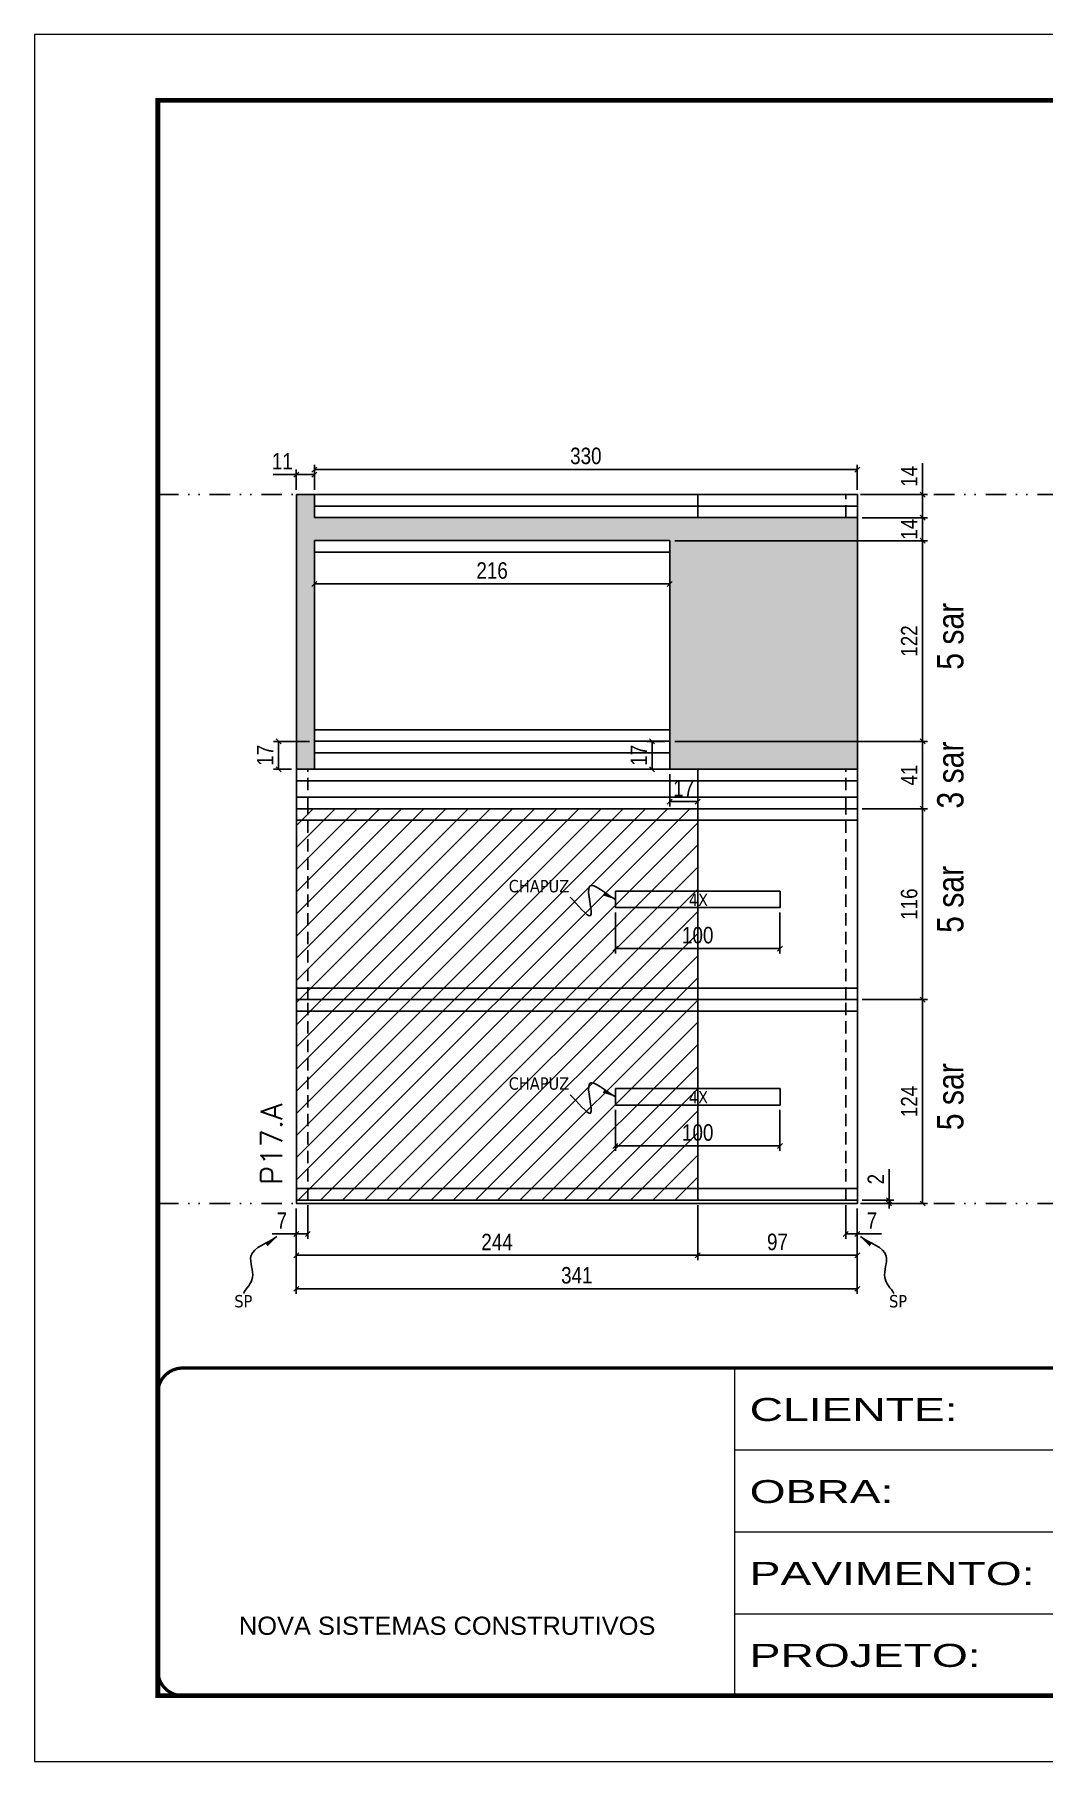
# Model space of a CAD drawing. Extents: x 14400 to 27878, y -21631 to 6985.
# Drawn here: x 16012 to 16625, y 192 to 1242 of the extents above; entities that cross this region are included whole.
import ezdxf

# ---------------------------------------------------------------- set-up
doc = ezdxf.new("R2010")
doc.units = 0
for name, pattern in [('CONTINUO', [0]), ('DASHED', [0.75, 0.5, -0.25]), ('DIVIDE2', [0.625, 0.25, -0.125, 0, -0.125, 0, -0.125]), ('HIDDEN', [0.375, 0.25, -0.125])]:
    doc.linetypes.add(name, pattern=pattern)
for name, color, linetype in [('COTA', 241, 'Continuous'), ('NOMENCLATURA', 7, 'Continuous'), ('Nível', 160, 'Continuous'), ('Painéis', 200, 'Continuous'), ('SARR_2.2x10', 60, 'Continuous'), ('SARR_2.2x7', 40, 'Continuous'), ('Sarrafo de Pressão', 42, 'HIDDEN'), ('texto', 7, 'Continuous')]:
    doc.layers.add(name, color=color, linetype=linetype)
for name, color, linetype, lineweight in [('Folhas', 255, 'Continuous', 9), ('Hachura', 251, 'Continuous', 9), ('SARRAFO DE PRESSAO', 251, 'DASHED', 9), ('Texto Seção', 7, 'Continuous', 15)]:
    doc.layers.add(name, color=color, linetype=linetype, lineweight=lineweight)
doc.styles.add('ARIAL', font='arial.ttf')
doc.styles.add('ARIAL_NARROW', font='ARIALN.TTF', dxfattribs={"height": 0.2})
doc.styles.add('COTA TECNICA', font='techl___.ttf', dxfattribs={"height": 10})
doc.styles.add('COTA TECNICA-50', font='techl___.ttf', dxfattribs={"height": 10})
doc.styles.add('REGUA-120', font='ROMANS.shx', dxfattribs={"height": 15})
doc.styles.get("Standard").update_dxf_attribs({"font": 'arial.ttf'})
doc.styles.add('Tecnologia', font='')
doc.styles.get('Tecnologia').set_extended_font_data('Forgotten Futurist')
doc.dimstyles.new('COTA PAINEL-50', dxfattribs={"dimtxt": 10, "dimasz": 3, "dimexe": 3, "dimexo": 3, "dimgap": 3, "dimtad": 1, "dimdec": 1, "dimzin": 12, "dimdsep": 46, "dimtxsty": 'COTA TECNICA-50', "dimblk1": 'OBLIQUE', "dimblk2": 'OBLIQUE', "dimsah": 1, "dimcen": 0.9, "dimclrd": 4, "dimclre": 4, "dimclrt": 240, "dimadec": 1, "dimazin": 3, "dimtfac": 1, "dimtdec": 1, "dimtmove": 0, "dimatfit": 3, "dimfxl": 1, "dimtolj": 1, "dimtzin": 12, "dimarcsym": 0})
doc.dimstyles.new('PAINEL', dxfattribs={"dimtxt": 10, "dimasz": 3, "dimexe": 3, "dimexo": 3, "dimgap": 3, "dimtad": 1, "dimdec": 1, "dimzin": 12, "dimdsep": 46, "dimtxsty": 'COTA TECNICA', "dimblk1": 'OBLIQUE', "dimblk2": 'OBLIQUE', "dimsah": 1, "dimcen": 0.9, "dimclrd": 4, "dimclre": 4, "dimclrt": 240, "dimadec": 1, "dimazin": 3, "dimtfac": 1, "dimtdec": 1, "dimtmove": 0, "dimatfit": 3, "dimfxl": 1, "dimtolj": 1, "dimtzin": 12, "dimarcsym": 0})
doc.dimstyles.get("Standard").update_dxf_attribs({"dimtxt": 0.18, "dimasz": 0.18, "dimexe": 0.18, "dimexo": 0.0625, "dimgap": 0.09, "dimtad": 0, "dimtih": 1, "dimtoh": 1, "dimdec": 4, "dimzin": 0, "dimdsep": 46, "dimtxsty": 'Standard', "dimcen": 0.09, "dimadec": 0, "dimazin": 0, "dimtfac": 1, "dimtdec": 4, "dimtofl": 0, "dimtmove": 0, "dimatfit": 3, "dimfxl": 1, "dimtolj": 1, "dimtzin": 0, "dimarcsym": 0})

# ---------------------------------------------------------------- blocks, each defined once
blk = doc.blocks.new('9999999999')
at = {"color": 30, "linetype": 'CONTINUO'}
for p, q in [((98564.6, 34230.2), (98564.6, 34429.4)), ((98564.6, 34379.6), (99584, 34379.6)), ((98564.6, 34329.8), (99488, 34329.8)), ((98564.6, 34280), (99488, 34280))]:
    blk.add_line(p, q, dxfattribs=at)
at = {"color": 30, "linetype": 'CONTINUO', "const_width": 2}
blk.add_lwpolyline([(99584, 34230.2), (99584, 34414.4, 0.414214), (99569, 34429.4), (98229, 34429.4, 0.414214), (98214, 34414.4), (98214, 34245.2, 0.414214), (98229, 34230.2), (99584, 34230.2)], format="xyb", dxfattribs=at)
at = {"layer": 'Folhas'}
blk.add_lwpolyline([(98139, 34190.2), (99624, 34190.2), (99624, 35240.2), (98139, 35240.2)], close=True, dxfattribs=at)
at = {"layer": 'Folhas', "color": 30, "const_width": 3}
blk.add_lwpolyline([(98214, 34230.2), (99584, 34230.2), (99584, 35200.2), (98214, 35200.2)], close=True, dxfattribs=at)
at = {"color": 7, "linetype": 'Continuous', "ltscale": 5, "style": 'ARIAL'}
blk.add_text('NOVA SISTEMAS CONSTRUTIVOS', height=11.059, dxfattribs=at).set_placement((98263.2, 34267.2))
at = {"layer": 'Folhas', "color": 7, "style": 'Tecnologia', "width": 1.5}
for s, p in [('CLIENTE:', (98573.7, 34397.2)), ('OBRA:', (98573.7, 34347.3)), ('PAVIMENTO:', (98573.7, 34297.5)), ('PROJETO:', (98573.7, 34247.7))]:
    blk.add_text(s, height=14, dxfattribs=at).set_placement(p)
blk = doc.blocks.new('_Oblique')
at = {"color": 0, "linetype": 'ByBlock', "lineweight": -2}
blk.add_line((-0.5, -0.5), (0.5, 0.5), dxfattribs=at)
blk = doc.blocks.new('*D939')
at = {"layer": 'COTA', "color": 4, "lineweight": -2, "transparency": 16777216}
for p, q in [((16171.1, 528.1), (16171.1, 509.6)), ((16178.1, 530.1), (16178.1, 509.6)), ((16171.1, 512.6), (16156.4, 512.6)), ((16178.1, 512.6), (16171.1, 512.6))]:
    blk.add_line(p, q, dxfattribs=at)
at = {"layer": 'Defpoints', "color": 0, "transparency": 16777216}
for p in [(16171.1, 531.1), (16178.1, 533.1), (16171.1, 512.6)]:
    blk.add_point(p, dxfattribs=at)
at = {"layer": 'COTA', "color": 4, "lineweight": -2, "transparency": 16777216, "xscale": 3, "yscale": 3, "zscale": 3, "rotation": 180}
blk.add_blockref('_Oblique', (16171.1, 512.6), dxfattribs=at)
at = {"layer": 'COTA', "color": 4, "lineweight": -2, "transparency": 16777216, "xscale": 3, "yscale": 3, "zscale": 3}
blk.add_blockref('_Oblique', (16178.1, 512.6), dxfattribs=at)
at = {"layer": 'COTA', "color": 240, "transparency": 16777216, "insert": (16162.3, 520.7), "char_height": 10, "attachment_point": 5, "style": 'COTA TECNICA-50'}
blk.add_mtext('\\A1;7', dxfattribs=at)
blk = doc.blocks.new('*D940')
at = {"layer": 'COTA', "color": 4, "lineweight": -2, "transparency": 16777216}
for p, q in [((16505.1, 530.1), (16505.1, 509.6)), ((16512.1, 528.1), (16512.1, 509.6)), ((16505.1, 512.6), (16512.1, 512.6)), ((16512.1, 512.6), (16526.9, 512.6))]:
    blk.add_line(p, q, dxfattribs=at)
at = {"layer": 'Defpoints', "color": 0, "transparency": 16777216}
for p in [(16505.1, 533.1), (16512.1, 531.1), (16512.1, 512.6)]:
    blk.add_point(p, dxfattribs=at)
at = {"layer": 'COTA', "color": 4, "lineweight": -2, "transparency": 16777216, "xscale": 3, "yscale": 3, "zscale": 3, "rotation": 180}
blk.add_blockref('_Oblique', (16505.1, 512.6), dxfattribs=at)
at = {"layer": 'COTA', "color": 4, "lineweight": -2, "transparency": 16777216, "xscale": 3, "yscale": 3, "zscale": 3}
blk.add_blockref('_Oblique', (16512.1, 512.6), dxfattribs=at)
at = {"layer": 'COTA', "color": 240, "transparency": 16777216, "insert": (16521, 520.7), "char_height": 10, "attachment_point": 5, "style": 'COTA TECNICA-50'}
blk.add_mtext('\\A1;7', dxfattribs=at)
blk = doc.blocks.new('*D918')
at = {"layer": 'COTA', "color": 4, "lineweight": -2, "transparency": 16777216}
for p, q in [((16531.4, 533.1), (16531.4, 551.9)), ((16515.1, 533.1), (16534.4, 533.1)), ((16515.1, 531.1), (16534.4, 531.1)), ((16531.4, 531.1), (16531.4, 533.1)), ((16531.4, 531.1), (16531.4, 528.1))]:
    blk.add_line(p, q, dxfattribs=at)
at = {"layer": 'Defpoints', "color": 0, "transparency": 16777216}
for p in [(16512.1, 533.1), (16512.1, 531.1), (16531.4, 531.1)]:
    blk.add_point(p, dxfattribs=at)
at = {"layer": 'COTA', "color": 4, "lineweight": -2, "transparency": 16777216, "xscale": 3, "yscale": 3, "zscale": 3}
for p, rotation in [((16531.4, 533.1), 270), ((16531.4, 531.1), 90)]:
    blk.add_blockref('_Oblique', p, dxfattribs=dict(at, rotation=rotation))
at = {"layer": 'COTA', "color": 240, "transparency": 16777216, "insert": (16523.4, 545.9), "char_height": 10, "attachment_point": 5, "rotation": 90, "style": 'COTA TECNICA-50'}
blk.add_mtext('\\A1;2', dxfattribs=at)
blk = doc.blocks.new('*D946')
at = {"layer": 'COTA', "color": 4, "lineweight": -2, "transparency": 16777216}
for p, q in [((16171.1, 528.1), (16171.1, 496.6)), ((16415.1, 530.1), (16415.1, 496.6)), ((16171.1, 499.6), (16415.1, 499.6))]:
    blk.add_line(p, q, dxfattribs=at)
at = {"layer": 'Defpoints', "color": 0, "transparency": 16777216}
for p in [(16171.1, 531.1), (16415.1, 533.1), (16415.1, 499.6)]:
    blk.add_point(p, dxfattribs=at)
at = {"layer": 'COTA', "color": 4, "lineweight": -2, "transparency": 16777216, "xscale": 3, "yscale": 3, "zscale": 3, "rotation": 180}
blk.add_blockref('_Oblique', (16171.1, 499.6), dxfattribs=at)
at = {"layer": 'COTA', "color": 4, "lineweight": -2, "transparency": 16777216, "xscale": 3, "yscale": 3, "zscale": 3}
blk.add_blockref('_Oblique', (16415.1, 499.6), dxfattribs=at)
at = {"layer": 'COTA', "color": 240, "transparency": 16777216, "insert": (16293.1, 507.7), "char_height": 10, "attachment_point": 5, "style": 'COTA TECNICA-50'}
blk.add_mtext('\\A1;244', dxfattribs=at)
blk = doc.blocks.new('*D947')
at = {"layer": 'COTA', "color": 4, "lineweight": -2, "transparency": 16777216}
for p, q in [((16415.1, 530.1), (16415.1, 496.6)), ((16512.1, 528.1), (16512.1, 496.6)), ((16415.1, 499.6), (16512.1, 499.6))]:
    blk.add_line(p, q, dxfattribs=at)
at = {"layer": 'Defpoints', "color": 0, "transparency": 16777216}
for p in [(16415.1, 533.1), (16512.1, 531.1), (16512.1, 499.6)]:
    blk.add_point(p, dxfattribs=at)
at = {"layer": 'COTA', "color": 4, "lineweight": -2, "transparency": 16777216, "xscale": 3, "yscale": 3, "zscale": 3, "rotation": 180}
blk.add_blockref('_Oblique', (16415.1, 499.6), dxfattribs=at)
at = {"layer": 'COTA', "color": 4, "lineweight": -2, "transparency": 16777216, "xscale": 3, "yscale": 3, "zscale": 3}
blk.add_blockref('_Oblique', (16512.1, 499.6), dxfattribs=at)
at = {"layer": 'COTA', "color": 240, "transparency": 16777216, "insert": (16463.6, 507.7), "char_height": 10, "attachment_point": 5, "style": 'COTA TECNICA-50'}
blk.add_mtext('\\A1;97', dxfattribs=at)
blk = doc.blocks.new('*D948')
at = {"layer": 'COTA', "color": 4, "linetype": 'ByBlock', "lineweight": -2, "transparency": 16777216}
for p, q in [((16365.1, 588), (16365.1, 563.1)), ((16465.1, 588), (16465.1, 563.1)), ((16465.1, 566.1), (16365.1, 566.1))]:
    blk.add_line(p, q, dxfattribs=at)
at = {"layer": 'Defpoints', "color": 0, "linetype": 'ByBlock', "transparency": 16777216}
for p in [(16365.1, 591), (16465.1, 591), (16365.1, 566.1)]:
    blk.add_point(p, dxfattribs=at)
at = {"layer": 'COTA', "color": 4, "linetype": 'ByBlock', "lineweight": -2, "transparency": 16777216, "xscale": 3, "yscale": 3, "zscale": 3, "rotation": 180}
blk.add_blockref('_Oblique', (16365.1, 566.1), dxfattribs=at)
at = {"layer": 'COTA', "color": 4, "linetype": 'ByBlock', "lineweight": -2, "transparency": 16777216, "xscale": 3, "yscale": 3, "zscale": 3}
blk.add_blockref('_Oblique', (16465.1, 566.1), dxfattribs=at)
at = {"layer": 'COTA', "color": 240, "linetype": 'ByBlock', "transparency": 16777216, "insert": (16415.1, 574.2), "char_height": 10, "attachment_point": 5, "style": 'COTA TECNICA'}
blk.add_mtext('\\A1;100', dxfattribs=at)
blk = doc.blocks.new('*D953')
at = {"layer": 'COTA', "color": 4, "lineweight": -2, "transparency": 16777216}
for p, q in [((16515.1, 655.1), (16554.8, 655.1)), ((16551.8, 531.1), (16551.8, 655.1)), ((16515.1, 531.1), (16554.8, 531.1))]:
    blk.add_line(p, q, dxfattribs=at)
at = {"layer": 'Defpoints', "color": 0, "transparency": 16777216}
for p in [(16512.1, 655.1), (16551.8, 655.1), (16512.1, 531.1)]:
    blk.add_point(p, dxfattribs=at)
at = {"layer": 'COTA', "color": 4, "lineweight": -2, "transparency": 16777216, "xscale": 3, "yscale": 3, "zscale": 3}
for p, rotation in [((16551.8, 655.1), 90), ((16551.8, 531.1), 270)]:
    blk.add_blockref('_Oblique', p, dxfattribs=dict(at, rotation=rotation))
at = {"layer": 'COTA', "color": 240, "transparency": 16777216, "insert": (16543.7, 593.1), "char_height": 10, "attachment_point": 5, "rotation": 90, "style": 'COTA TECNICA'}
blk.add_mtext('\\A1;124', dxfattribs=at)
blk = doc.blocks.new('*D1541')
at = {"layer": 'COTA', "color": 4, "lineweight": -2, "transparency": 16777216}
for p, q in [((16171.1, 528.1), (16171.1, 476.2)), ((16512.1, 528.1), (16512.1, 476.2)), ((16171.1, 479.2), (16512.1, 479.2))]:
    blk.add_line(p, q, dxfattribs=at)
at = {"layer": 'Defpoints', "color": 0, "transparency": 16777216}
for p in [(16171.1, 531.1), (16512.1, 531.1), (16512.1, 479.2)]:
    blk.add_point(p, dxfattribs=at)
at = {"layer": 'COTA', "color": 4, "lineweight": -2, "transparency": 16777216, "xscale": 3, "yscale": 3, "zscale": 3, "rotation": 180}
blk.add_blockref('_Oblique', (16171.1, 479.2), dxfattribs=at)
at = {"layer": 'COTA', "color": 4, "lineweight": -2, "transparency": 16777216, "xscale": 3, "yscale": 3, "zscale": 3}
blk.add_blockref('_Oblique', (16512.1, 479.2), dxfattribs=at)
at = {"layer": 'COTA', "color": 240, "transparency": 16777216, "insert": (16341.6, 487.4), "char_height": 10, "attachment_point": 5, "style": 'COTA TECNICA'}
blk.add_mtext('\\A1;341', dxfattribs=at)
blk = doc.blocks.new('*D1566')
at = {"layer": 'COTA', "color": 4, "lineweight": -2, "transparency": 16777216}
for p, q in [((16515.1, 771.1), (16554.8, 771.1)), ((16551.8, 655.1), (16551.8, 771.1)), ((16515.1, 655.1), (16554.8, 655.1))]:
    blk.add_line(p, q, dxfattribs=at)
at = {"layer": 'Defpoints', "color": 0, "transparency": 16777216}
for p in [(16512.1, 771.1), (16551.8, 771.1), (16512.1, 655.1)]:
    blk.add_point(p, dxfattribs=at)
at = {"layer": 'COTA', "color": 4, "lineweight": -2, "transparency": 16777216, "xscale": 3, "yscale": 3, "zscale": 3}
for p, rotation in [((16551.8, 771.1), 90), ((16551.8, 655.1), 270)]:
    blk.add_blockref('_Oblique', p, dxfattribs=dict(at, rotation=rotation))
at = {"layer": 'COTA', "color": 240, "transparency": 16777216, "insert": (16543.7, 713.1), "char_height": 10, "attachment_point": 5, "rotation": 90, "style": 'COTA TECNICA'}
blk.add_mtext('\\A1;116', dxfattribs=at)
blk = doc.blocks.new('*D2081')
at = {"layer": 'COTA', "color": 4, "linetype": 'ByBlock', "lineweight": -2, "transparency": 16777216}
for p, q in [((16365.1, 708), (16365.1, 683.1)), ((16465.1, 708), (16465.1, 683.1)), ((16465.1, 686.1), (16365.1, 686.1))]:
    blk.add_line(p, q, dxfattribs=at)
at = {"layer": 'Defpoints', "color": 0, "linetype": 'ByBlock', "transparency": 16777216}
for p in [(16365.1, 711), (16465.1, 711), (16365.1, 686.1)]:
    blk.add_point(p, dxfattribs=at)
at = {"layer": 'COTA', "color": 4, "linetype": 'ByBlock', "lineweight": -2, "transparency": 16777216, "xscale": 3, "yscale": 3, "zscale": 3, "rotation": 180}
blk.add_blockref('_Oblique', (16365.1, 686.1), dxfattribs=at)
at = {"layer": 'COTA', "color": 4, "linetype": 'ByBlock', "lineweight": -2, "transparency": 16777216, "xscale": 3, "yscale": 3, "zscale": 3}
blk.add_blockref('_Oblique', (16465.1, 686.1), dxfattribs=at)
at = {"layer": 'COTA', "color": 240, "linetype": 'ByBlock', "transparency": 16777216, "insert": (16415.1, 694.2), "char_height": 10, "attachment_point": 5, "style": 'COTA TECNICA'}
blk.add_mtext('\\A1;100', dxfattribs=at)
blk = doc.blocks.new('*D3948')
at = {"layer": 'COTA', "color": 4, "lineweight": -2, "transparency": 16777216}
for p, q in [((16401.1, 812.1), (16554.8, 812.1)), ((16551.8, 771.1), (16551.8, 812.1)), ((16515.1, 771.1), (16554.8, 771.1))]:
    blk.add_line(p, q, dxfattribs=at)
at = {"layer": 'Defpoints', "color": 0, "transparency": 16777216}
for p in [(16398.1, 812.1), (16551.8, 812.1), (16512.1, 771.1)]:
    blk.add_point(p, dxfattribs=at)
at = {"layer": 'COTA', "color": 4, "lineweight": -2, "transparency": 16777216, "xscale": 3, "yscale": 3, "zscale": 3}
for p, rotation in [((16551.8, 812.1), 90), ((16551.8, 771.1), 270)]:
    blk.add_blockref('_Oblique', p, dxfattribs=dict(at, rotation=rotation))
at = {"layer": 'COTA', "color": 240, "transparency": 16777216, "insert": (16543.7, 791.6), "char_height": 10, "attachment_point": 5, "rotation": 90, "style": 'COTA TECNICA'}
blk.add_mtext('\\A1;41', dxfattribs=at)
blk = doc.blocks.new('*D3949')
at = {"layer": 'COTA', "color": 4, "lineweight": -2, "transparency": 16777216}
for p, q in [((16401.1, 934.1), (16554.8, 934.1)), ((16551.8, 812.1), (16551.8, 934.1)), ((16401.1, 812.1), (16554.8, 812.1))]:
    blk.add_line(p, q, dxfattribs=at)
at = {"layer": 'Defpoints', "color": 0, "transparency": 16777216}
for p in [(16398.1, 934.1), (16551.8, 934.1), (16398.1, 812.1)]:
    blk.add_point(p, dxfattribs=at)
at = {"layer": 'COTA', "color": 4, "lineweight": -2, "transparency": 16777216, "xscale": 3, "yscale": 3, "zscale": 3}
for p, rotation in [((16551.8, 934.1), 90), ((16551.8, 812.1), 270)]:
    blk.add_blockref('_Oblique', p, dxfattribs=dict(at, rotation=rotation))
at = {"layer": 'COTA', "color": 240, "transparency": 16777216, "insert": (16543.7, 873.1), "char_height": 10, "attachment_point": 5, "rotation": 90, "style": 'COTA TECNICA'}
blk.add_mtext('\\A1;122', dxfattribs=at)
blk = doc.blocks.new('*D3950')
at = {"layer": 'COTA', "color": 4, "lineweight": -2, "transparency": 16777216}
for p, q in [((16515.1, 948.1), (16554.8, 948.1)), ((16551.8, 934.1), (16551.8, 948.1)), ((16401.1, 934.1), (16554.8, 934.1))]:
    blk.add_line(p, q, dxfattribs=at)
at = {"layer": 'Defpoints', "color": 0, "transparency": 16777216}
for p in [(16512.1, 948.1), (16551.8, 948.1), (16398.1, 934.1)]:
    blk.add_point(p, dxfattribs=at)
at = {"layer": 'COTA', "color": 4, "lineweight": -2, "transparency": 16777216, "xscale": 3, "yscale": 3, "zscale": 3}
for p, rotation in [((16551.8, 948.1), 90), ((16551.8, 934.1), 270)]:
    blk.add_blockref('_Oblique', p, dxfattribs=dict(at, rotation=rotation))
at = {"layer": 'COTA', "color": 240, "transparency": 16777216, "insert": (16543.7, 941.1), "char_height": 10, "attachment_point": 5, "rotation": 90, "style": 'COTA TECNICA'}
blk.add_mtext('\\A1;14', dxfattribs=at)
blk = doc.blocks.new('*D3951')
at = {"layer": 'COTA', "color": 4, "lineweight": -2, "transparency": 16777216}
for p, q in [((16551.8, 962.1), (16551.8, 981.3)), ((16515.1, 962.1), (16554.8, 962.1)), ((16551.8, 948.1), (16551.8, 962.1)), ((16515.1, 948.1), (16554.8, 948.1))]:
    blk.add_line(p, q, dxfattribs=at)
at = {"layer": 'Defpoints', "color": 0, "transparency": 16777216}
for p in [(16512.1, 962.1), (16551.8, 962.1), (16512.1, 948.1)]:
    blk.add_point(p, dxfattribs=at)
at = {"layer": 'COTA', "color": 4, "lineweight": -2, "transparency": 16777216, "xscale": 3, "yscale": 3, "zscale": 3}
for p, rotation in [((16551.8, 962.1), 90), ((16551.8, 948.1), 270)]:
    blk.add_blockref('_Oblique', p, dxfattribs=dict(at, rotation=rotation))
at = {"layer": 'COTA', "color": 240, "transparency": 16777216, "insert": (16543.7, 973.2), "char_height": 10, "attachment_point": 5, "rotation": 90, "style": 'COTA TECNICA'}
blk.add_mtext('\\A1;14', dxfattribs=at)
blk = doc.blocks.new('*D3952')
at = {"layer": 'COTA', "color": 4, "lineweight": -2, "transparency": 16777216}
for p, q in [((16171.1, 965.1), (16171.1, 977.3)), ((16182.1, 965.1), (16182.1, 977.3)), ((16171.1, 974.3), (16157.1, 974.3)), ((16182.1, 974.3), (16171.1, 974.3))]:
    blk.add_line(p, q, dxfattribs=at)
at = {"layer": 'Defpoints', "color": 0, "transparency": 16777216}
for p in [(16171.1, 974.3), (16171.1, 962.1), (16182.1, 962.1)]:
    blk.add_point(p, dxfattribs=at)
at = {"layer": 'COTA', "color": 4, "lineweight": -2, "transparency": 16777216, "xscale": 3, "yscale": 3, "zscale": 3, "rotation": 180}
blk.add_blockref('_Oblique', (16171.1, 974.3), dxfattribs=at)
at = {"layer": 'COTA', "color": 4, "lineweight": -2, "transparency": 16777216, "xscale": 3, "yscale": 3, "zscale": 3}
blk.add_blockref('_Oblique', (16182.1, 974.3), dxfattribs=at)
at = {"layer": 'COTA', "color": 240, "transparency": 16777216, "insert": (16162.6, 982.4), "char_height": 10, "attachment_point": 5, "style": 'COTA TECNICA'}
blk.add_mtext('\\A1;11', dxfattribs=at)
blk = doc.blocks.new('*D3953')
at = {"layer": 'COTA', "color": 4, "lineweight": -2, "transparency": 16777216}
for p, q in [((16182.1, 965.1), (16182.1, 980.3)), ((16182.1, 977.3), (16512.1, 977.3)), ((16512.1, 965.1), (16512.1, 980.3))]:
    blk.add_line(p, q, dxfattribs=at)
at = {"layer": 'Defpoints', "color": 0, "transparency": 16777216}
for p in [(16512.1, 977.3), (16182.1, 962.1), (16512.1, 962.1)]:
    blk.add_point(p, dxfattribs=at)
at = {"layer": 'COTA', "color": 4, "lineweight": -2, "transparency": 16777216, "xscale": 3, "yscale": 3, "zscale": 3, "rotation": 180}
blk.add_blockref('_Oblique', (16182.1, 977.3), dxfattribs=at)
at = {"layer": 'COTA', "color": 4, "lineweight": -2, "transparency": 16777216, "xscale": 3, "yscale": 3, "zscale": 3}
blk.add_blockref('_Oblique', (16512.1, 977.3), dxfattribs=at)
at = {"layer": 'COTA', "color": 240, "transparency": 16777216, "insert": (16347.1, 985.6), "char_height": 10, "attachment_point": 5, "style": 'COTA TECNICA'}
blk.add_mtext('\\A1;330', dxfattribs=at)
blk = doc.blocks.new('*D3954')
at = {"layer": 'COTA', "color": 4, "lineweight": -2, "transparency": 16777216}
for p, q in [((16395.1, 812.1), (16384.4, 812.1)), ((16387.4, 812.1), (16387.4, 795.1)), ((16395.1, 795.1), (16384.4, 795.1))]:
    blk.add_line(p, q, dxfattribs=at)
at = {"layer": 'Defpoints', "color": 0, "transparency": 16777216}
for p in [(16398.1, 812.1), (16387.4, 795.1), (16398.1, 795.1)]:
    blk.add_point(p, dxfattribs=at)
at = {"layer": 'COTA', "color": 4, "lineweight": -2, "transparency": 16777216, "xscale": 3, "yscale": 3, "zscale": 3}
for p, rotation in [((16387.4, 812.1), 90), ((16387.4, 795.1), 270)]:
    blk.add_blockref('_Oblique', p, dxfattribs=dict(at, rotation=rotation))
at = {"layer": 'COTA', "color": 240, "transparency": 16777216, "insert": (16379.3, 803.6), "char_height": 10, "attachment_point": 5, "rotation": 90, "style": 'COTA TECNICA'}
blk.add_mtext('\\A1;17', dxfattribs=at)
blk = doc.blocks.new('*D3955')
at = {"layer": 'COTA', "color": 4, "lineweight": -2, "transparency": 16777216}
for p, q in [((16398.1, 792.1), (16398.1, 772.5)), ((16415.1, 792.1), (16415.1, 772.5)), ((16398.1, 775.5), (16415.1, 775.5))]:
    blk.add_line(p, q, dxfattribs=at)
at = {"layer": 'Defpoints', "color": 0, "transparency": 16777216}
for p in [(16398.1, 795.1), (16415.1, 795.1), (16415.1, 775.5)]:
    blk.add_point(p, dxfattribs=at)
at = {"layer": 'COTA', "color": 4, "lineweight": -2, "transparency": 16777216, "xscale": 3, "yscale": 3, "zscale": 3, "rotation": 180}
blk.add_blockref('_Oblique', (16398.1, 775.5), dxfattribs=at)
at = {"layer": 'COTA', "color": 4, "lineweight": -2, "transparency": 16777216, "xscale": 3, "yscale": 3, "zscale": 3}
blk.add_blockref('_Oblique', (16415.1, 775.5), dxfattribs=at)
at = {"layer": 'COTA', "color": 240, "transparency": 16777216, "insert": (16406.6, 783.6), "char_height": 10, "attachment_point": 5, "style": 'COTA TECNICA'}
blk.add_mtext('\\A1;17', dxfattribs=at)
blk = doc.blocks.new('*D3964')
at = {"layer": 'COTA', "color": 4, "lineweight": -2, "transparency": 16777216}
for p, q in [((16179.1, 812.1), (16157.3, 812.1)), ((16160.3, 812.1), (16160.3, 795.1)), ((16168.1, 795.1), (16157.3, 795.1))]:
    blk.add_line(p, q, dxfattribs=at)
at = {"layer": 'Defpoints', "color": 0, "transparency": 16777216}
for p in [(16182.1, 812.1), (16160.3, 795.1), (16171.1, 795.1)]:
    blk.add_point(p, dxfattribs=at)
at = {"layer": 'COTA', "color": 4, "lineweight": -2, "transparency": 16777216, "xscale": 3, "yscale": 3, "zscale": 3}
for p, rotation in [((16160.3, 812.1), 90), ((16160.3, 795.1), 270)]:
    blk.add_blockref('_Oblique', p, dxfattribs=dict(at, rotation=rotation))
at = {"layer": 'COTA', "color": 240, "transparency": 16777216, "insert": (16152.2, 803.6), "char_height": 10, "attachment_point": 5, "rotation": 90, "style": 'COTA TECNICA'}
blk.add_mtext('\\A1;17', dxfattribs=at)
blk = doc.blocks.new('*D3965')
at = {"layer": 'COTA', "color": 4, "lineweight": -2, "transparency": 16777216}
for p, q in [((16182.1, 924.1), (16182.1, 904.8)), ((16398.1, 924.1), (16398.1, 904.8)), ((16398.1, 907.8), (16182.1, 907.8))]:
    blk.add_line(p, q, dxfattribs=at)
at = {"layer": 'Defpoints', "color": 0, "transparency": 16777216}
for p in [(16182.1, 927.1), (16398.1, 927.1), (16182.1, 907.8)]:
    blk.add_point(p, dxfattribs=at)
at = {"layer": 'COTA', "color": 4, "lineweight": -2, "transparency": 16777216, "xscale": 3, "yscale": 3, "zscale": 3, "rotation": 180}
blk.add_blockref('_Oblique', (16182.1, 907.8), dxfattribs=at)
at = {"layer": 'COTA', "color": 4, "lineweight": -2, "transparency": 16777216, "xscale": 3, "yscale": 3, "zscale": 3}
blk.add_blockref('_Oblique', (16398.1, 907.8), dxfattribs=at)
at = {"layer": 'COTA', "color": 240, "transparency": 16777216, "insert": (16290.1, 915.9), "char_height": 10, "attachment_point": 5, "style": 'COTA TECNICA'}
blk.add_mtext('\\A1;216', dxfattribs=at)

msp = doc.modelspace()

# ---------------------------------------------------------------- hatches: boundary and pattern name
at = {"layer": 'COTA'}
h = msp.add_hatch(dxfattribs=at)
h.set_pattern_fill('AR-CONC', color=256, scale=0.03)
h.paths.add_polyline_path([(16512.15, 948.13), (16182.15, 948.13), (16182.15, 962.13), (16171.15, 962.13), (16171.15, 795.13), (16182.15, 795.13), (16182.15, 934.13), (16398.15, 934.13), (16398.15, 795.13), (16512.15, 795.13)])
at = {"layer": 'Hachura', "linetype": 'ByBlock'}
h = msp.add_hatch(dxfattribs=at)
h.set_pattern_fill('ANSI31', color=256, scale=3)
h.paths.add_polyline_path([(16415.15, 771.13), (16171.15, 771.13), (16171.15, 655.13), (16415.15, 655.13)])
h.paths.add_polyline_path([(16415.15, 655.13), (16171.15, 655.13), (16171.15, 533.13), (16415.15, 533.13)])
h.paths.add_polyline_path([(16914.44, 773.13), (16670.44, 773.13), (16670.44, 655.13), (16914.44, 655.13)])
h.paths.add_polyline_path([(16914.44, 655.13), (16670.44, 655.13), (16670.44, 533.13), (16914.44, 533.13)])
h.paths.add_polyline_path([(17177.05, 647.13), (17158.05, 647.13), (17158.05, 533.13), (17177.05, 533.13)])
h.paths.add_polyline_path([(17177.05, 795.13), (17158.05, 795.13), (17158.05, 647.13), (17177.05, 647.13)])
h.paths.add_polyline_path([(17329.96, 647.13), (17310.96, 647.13), (17310.96, 533.13), (17329.96, 533.13)])

# ---------------------------------------------------------------- linework, layer by layer
at = {"layer": 'COTA'}
for p, q in [((16171.15, 795.13), (16171.15, 962.13)), ((16171.15, 962.13), (16182.15, 962.13)), ((16512.15, 795.13), (16512.15, 948.13))]:
    msp.add_line(p, q, dxfattribs=at)
at = {"layer": 'Nível', "color": 4, "linetype": 'DIVIDE2', "ltscale": 50}
for p, q in [((16086.97, 962.13), (17456.97, 962.13)), ((16086.97, 531.13), (17456.97, 531.13))]:
    msp.add_line(p, q, dxfattribs=at)
at = {"layer": 'Painéis'}
for p, q in [((16182.15, 962.13), (16182.15, 948.13)), ((16182.15, 962.13), (16512.15, 962.13)), ((16415.15, 948.13), (16415.15, 962.13)), ((16512.15, 948.13), (16512.15, 962.13)), ((16182.15, 948.13), (16512.15, 948.13)), ((16182.15, 934.13), (16398.15, 934.13)), ((16182.15, 934.13), (16182.15, 795.13)), ((16398.15, 795.13), (16398.15, 934.13)), ((16182.15, 812.13), (16398.15, 812.13)), ((16171.15, 795.13), (16171.15, 533.13)), ((16171.15, 795.13), (16182.15, 795.13)), ((16398.15, 795.13), (16512.15, 795.13)), ((16415.15, 795.13), (16415.15, 533.13)), ((16512.15, 533.13), (16512.15, 795.13)), ((16512.15, 771.13), (16171.15, 771.13)), ((16171.15, 655.13), (16512.15, 655.13))]:
    msp.add_line(p, q, dxfattribs=at)
msp.add_lwpolyline([(16512.15, 531.13), (16171.15, 531.13), (16171.15, 533.13), (16512.15, 533.13)], close=True, dxfattribs=at)
at = {"layer": 'SARR_2.2x10'}
for points in [[(16365.15, 720.98), (16465.15, 720.98), (16465.15, 710.98), (16365.15, 710.98)], [(16365.15, 600.98), (16465.15, 600.98), (16465.15, 590.98), (16365.15, 590.98)]]:
    msp.add_lwpolyline(points, close=True, dxfattribs=at)
at = {"layer": 'SARR_2.2x7'}
for p, q in [((16182.15, 955.13), (16415.15, 955.13)), ((16415.15, 955.13), (16512.15, 955.13)), ((16182.15, 927.13), (16398.15, 927.13)), ((16182.15, 819.13), (16398.15, 819.13)), ((16182.15, 805.13), (16398.15, 805.13)), ((16171.15, 788.13), (16415.15, 788.13)), ((16182.15, 795.13), (16398.15, 795.13)), ((16415.15, 788.13), (16512.15, 788.13)), ((16171.15, 778.13), (16415.15, 778.13)), ((16415.15, 778.13), (16512.15, 778.13)), ((16171.15, 764.13), (16415.15, 764.13)), ((16178.15, 764.13), (16512.15, 764.13)), ((16171.15, 662.13), (16415.15, 662.13)), ((16415.15, 662.13), (16512.15, 662.13)), ((16171.15, 648.13), (16415.15, 648.13)), ((16415.15, 648.13), (16512.15, 648.13)), ((16171.15, 540.13), (16415.15, 540.13)), ((16415.15, 540.13), (16512.15, 540.13))]:
    msp.add_line(p, q, dxfattribs=at)
at = {"layer": 'Sarrafo de Pressão', "ltscale": 30}
for p, q in [((16505.15, 948.13), (16505.15, 962.13)), ((16178.15, 771.13), (16178.15, 795.13)), ((16505.15, 771.13), (16505.15, 795.13)), ((16178.15, 655.13), (16178.15, 771.13)), ((16505.15, 655.13), (16505.15, 771.13)), ((16178.15, 533.13), (16178.15, 655.13)), ((16505.15, 533.13), (16505.15, 655.13))]:
    msp.add_line(p, q, dxfattribs=at)

# ---------------------------------------------------------------- block references
at = {"layer": 'SARRAFO DE PRESSAO', "color": 6, "linetype": 'ByBlock'}
msp.add_blockref('9999999999', (-82127.01, -33998.35), dxfattribs=at)

# ---------------------------------------------------------------- texts
at = {"layer": 'NOMENCLATURA', "style": 'ARIAL_NARROW'}
for s, p in [('5 sar', (16576.66, 855.65)), ('3 sar', (16576.66, 771.23)), ('5 sar', (16576.66, 695.65)), ('5 sar', (16576.66, 575.65))]:
    msp.add_text(s, height=16, rotation=90, dxfattribs=at).set_placement(p)
at = {"layer": 'texto', "color": 0, "char_height": 7.5, "attachment_point": 5}
for s, insert in [('{\\fTahoma|b0|i0|c0|p34;\\C4;CHAPUZ}', (16318.59, 723.99)), ('{\\fTahoma|b0|i0|c0|p34;\\C4;4X}', (16415.54, 715.69)), ('{\\fTahoma|b0|i0|c0|p34;\\C4;CHAPUZ}', (16318.59, 603.99)), ('{\\fTahoma|b0|i0|c0|p34;\\C4;4X}', (16415.54, 595.69)), ('{\\fTahoma|b0|i0|c0|p34;\\C4;SP}', (16138.9, 471.64)), ('{\\fTahoma|b0|i0|c0|p34;\\C4;SP}', (16536.92, 471.64))]:
    msp.add_mtext(s, dxfattribs=dict(at, insert=insert))
at = {"layer": 'Texto Seção', "insert": (16162.53, 542.39), "char_height": 13, "width": 285.3299, "attachment_point": 7, "rotation": 90, "style": 'REGUA-120'}
msp.add_mtext('P17.A', dxfattribs=at)

# ---------------------------------------------------------------- dimensions: what is measured, and where the dimension line sits
at = {"layer": 'COTA'}
for base, p1, p2, dimstyle, picture, middle in [((16171.15, 974.33), (16182.15, 962.13), (16171.15, 962.13), 'PAINEL', '*D3952', (16162.6, 982.39)), ((16512.15, 977.33), (16182.15, 962.13), (16512.15, 962.13), 'PAINEL', '*D3953', (16347.15, 985.55)), ((16182.15, 907.8), (16398.15, 927.13), (16182.15, 927.13), 'PAINEL', '*D3965', (16290.15, 915.91)), ((16415.15, 775.5), (16398.15, 795.13), (16415.15, 795.13), 'PAINEL', '*D3955', (16406.65, 783.57)), ((16415.15, 499.58), (16171.15, 531.13), (16415.15, 533.13), 'COTA PAINEL-50', '*D946', (16293.15, 507.65)), ((16512.15, 479.21), (16171.15, 531.13), (16512.15, 531.13), 'PAINEL', '*D1541', (16341.65, 487.42)), ((16512.15, 499.58), (16415.15, 533.13), (16512.15, 531.13), 'COTA PAINEL-50', '*D947', (16463.65, 507.68)), ((16512.15, 512.62), (16505.15, 533.13), (16512.15, 531.13), 'COTA PAINEL-50', '*D940', (16521.01, 520.7))]:
    dim = msp.add_linear_dim(base=base, p1=p1, p2=p2, dimstyle=dimstyle, dxfattribs=at)
    dim.commit()
    dim.dimension.update_dxf_attribs({"geometry": picture, "text_midpoint": middle})
for base, p1, p2, angle, dimstyle, picture, middle in [((16551.79, 962.13), (16512.15, 948.13), (16512.15, 962.13), 90, 'PAINEL', '*D3951', (16543.71, 973.19)), ((16551.79, 934.13), (16398.15, 812.13), (16398.15, 934.13), 90, 'PAINEL', '*D3949', (16543.73, 873.13)), ((16160.3, 795.13), (16182.15, 812.13), (16171.15, 795.13), 90, 'PAINEL', '*D3964', (16152.23, 803.63)), ((16387.36, 795.13), (16398.15, 812.13), (16398.15, 795.13), 90, 'PAINEL', '*D3954', (16379.29, 803.63)), ((16551.79, 812.13), (16512.15, 771.13), (16398.15, 812.13), 90, 'PAINEL', '*D3948', (16543.71, 791.63)), ((16551.79, 771.13), (16512.15, 655.13), (16512.15, 771.13), 90, 'PAINEL', '*D1566', (16543.68, 713.13)), ((16551.79, 655.13), (16512.15, 531.13), (16512.15, 655.13), 90, 'PAINEL', '*D953', (16543.71, 593.13)), ((16171.15, 512.62), (16178.15, 533.13), (16171.15, 531.13), 180, 'COTA PAINEL-50', '*D939', (16162.28, 520.7))]:
    dim = msp.add_linear_dim(base=base, p1=p1, p2=p2, angle=angle, dimstyle=dimstyle, dxfattribs=at)
    dim.commit()
    dim.dimension.update_dxf_attribs({"geometry": picture, "text_midpoint": middle})
dim = msp.add_linear_dim(base=(16551.79, 948.13), p1=(16398.15, 934.13), p2=(16512.15, 948.13), angle=90, dimstyle='PAINEL', override={"dimtmove": 1}, dxfattribs=at)
dim.commit()
dim.dimension.update_dxf_attribs({"geometry": '*D3950', "text_midpoint": (16551.79, 941.13), "dimtype": 160})
at = {"layer": 'COTA', "linetype": 'ByBlock'}
for base, p1, p2, picture, middle in [((16365.15, 686.05), (16465.15, 710.98), (16365.15, 710.98), '*D2081', (16415.15, 694.15)), ((16365.15, 566.05), (16465.15, 590.98), (16365.15, 590.98), '*D948', (16415.15, 574.15))]:
    dim = msp.add_linear_dim(base=base, p1=p1, p2=p2, dimstyle='PAINEL', dxfattribs=at)
    dim.commit()
    dim.dimension.update_dxf_attribs({"geometry": picture, "text_midpoint": middle})
at = {"layer": 'COTA'}
dim = msp.add_linear_dim(base=(16531.4, 531.13), p1=(16512.15, 533.13), p2=(16512.15, 531.13), angle=90, dimstyle='COTA PAINEL-50', dxfattribs=at)
dim.commit()
dim.dimension.update_dxf_attribs({"geometry": '*D918', "text_midpoint": (16531.4, 545.88), "dimtype": 160})

# ---------------------------------------------------------------- leaders
at = {"layer": 'COTA', "path_type": 1}
for points in [[(16365.15, 715.98), (16349.36, 723.99), (16349.95, 706.12), (16337.51, 717.26)], [(16365.15, 595.98), (16349.36, 603.99), (16349.95, 586.12), (16337.51, 597.26)], [(16159.32, 510.95), (16143.53, 499.12), (16144.46, 486.11), (16138.9, 476.33)], [(16513.97, 510.95), (16529.76, 499.12), (16528.83, 486.11), (16534.39, 476.33)]]:
    msp.add_leader(points, dimstyle='Standard', override={"dimasz": 8}, dxfattribs=at)

doc.saveas('drawing.dxf')
